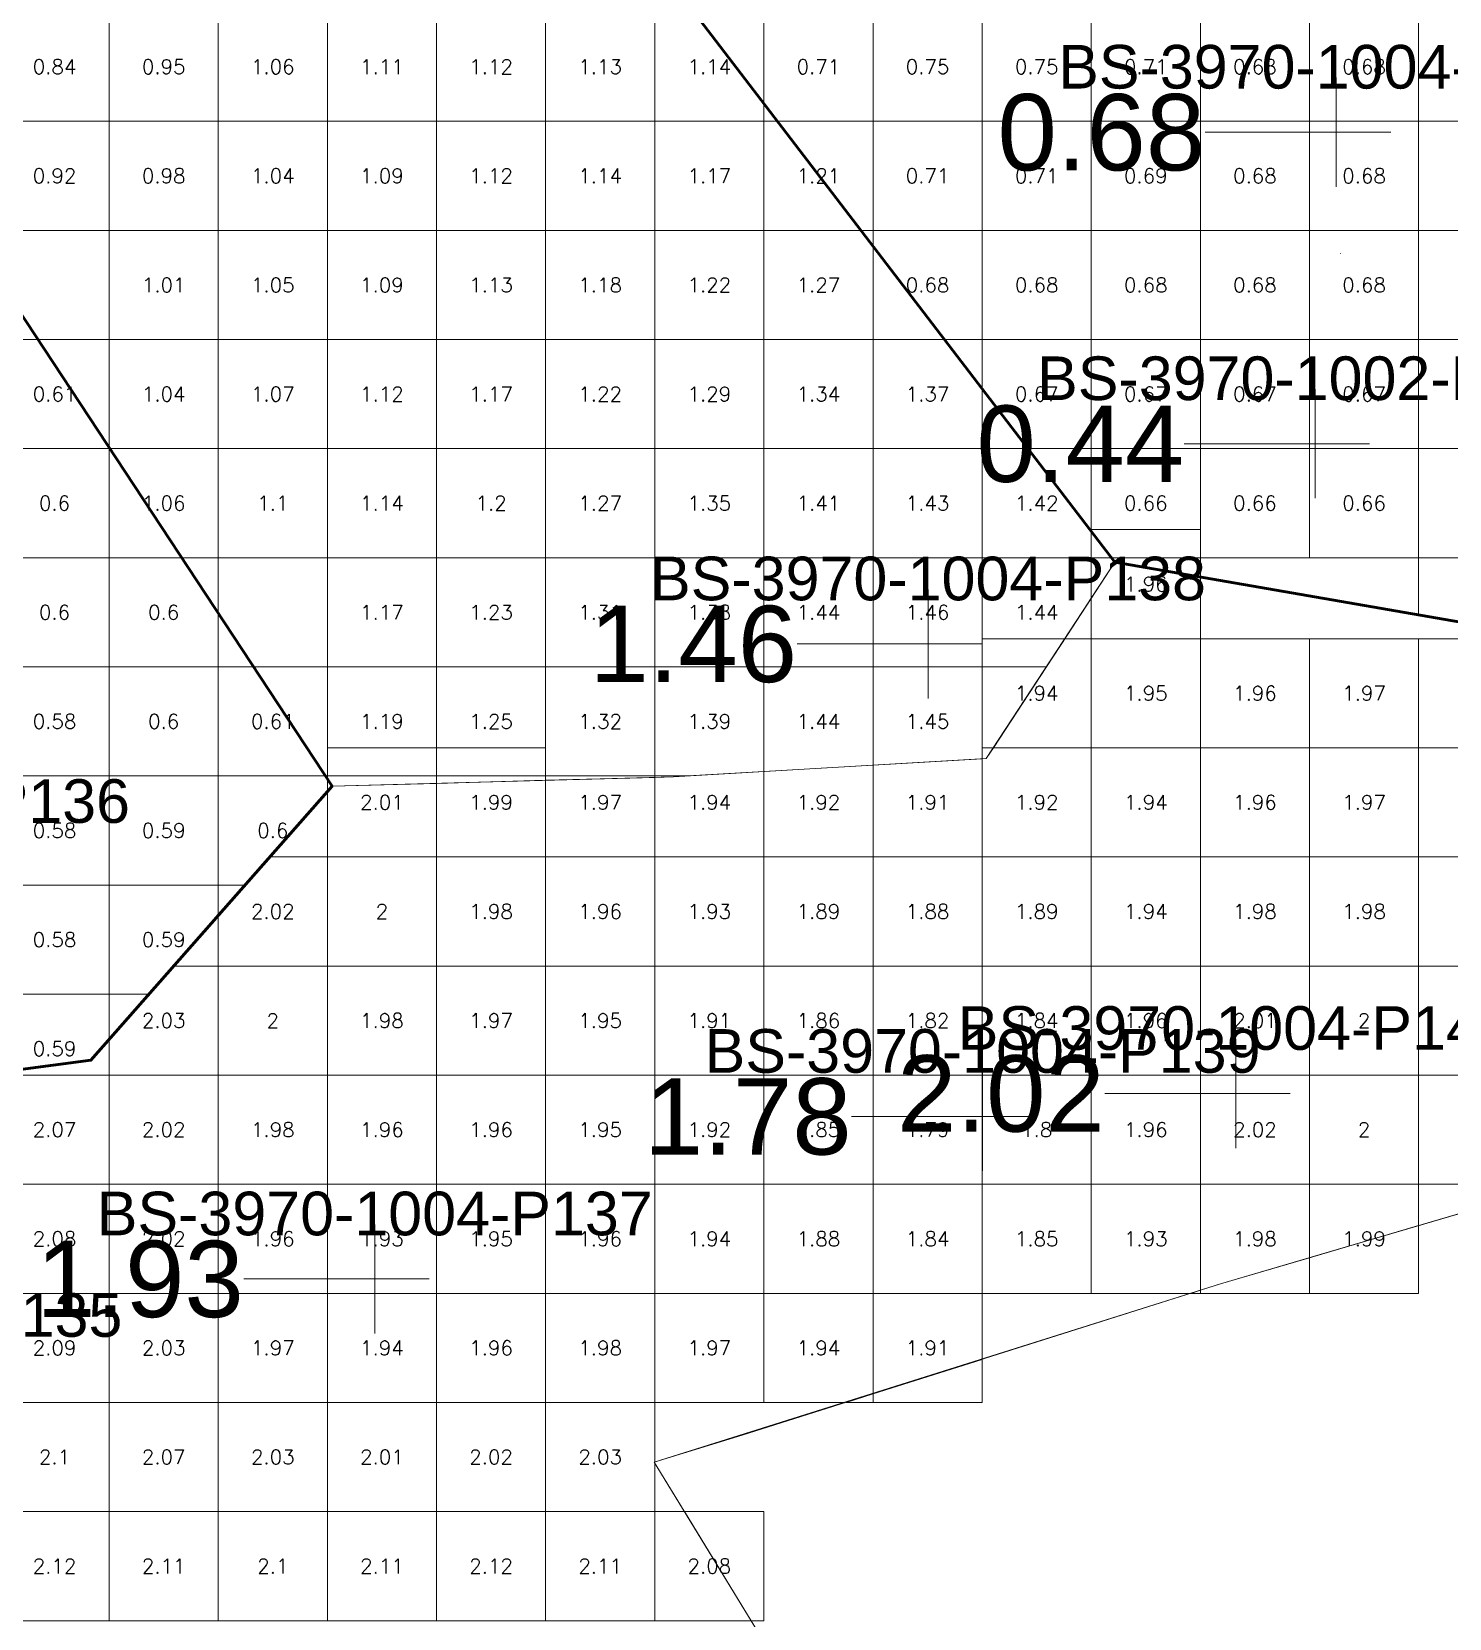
# Model space of a CAD drawing. Header units: inches. Extents: x 469759 to 470079, y 4349683 to 4349873.
# Drawn here: x 469827.66 to 469840.65, y 4349735.42 to 4349749.96 of the extents above; entities that cross this region are included whole.
import ezdxf
from ezdxf.enums import TextEntityAlignment as Align

# ---------------------------------------------------------------- set-up
doc = ezdxf.new("R2010")
doc.units = ezdxf.units.IN
doc.header["$MEASUREMENT"] = 0
for name, color, linetype, lineweight in [('1.500-3.000', 7, 'Continuous', 0), ('点', 7, 'Continuous', 0), ('爆区方格网', 7, 'Continuous', 0), ('线条', 7, 'Continuous', 0), ('钻孔', 7, 'Continuous', 0)]:
    doc.layers.add(name, color=color, linetype=linetype, lineweight=lineweight)
doc.styles.add('3dmine_textStyle_1', font='txt.shx', dxfattribs={"height": 1, "bigfont": 'gbcbig.shx'})
doc.styles.add('3dmine_textStyle_2', font='arial.ttf', dxfattribs={"height": 1})

msp = doc.modelspace()

# ---------------------------------------------------------------- hatches: boundary and pattern name
at = {"layer": '钻孔', "linetype": 'Continuous', "lineweight": 0, "true_color": 0x00ffff, "extrusion": (0, 1, 0)}
msp.add_hatch(color=4, dxfattribs=at).paths.add_polyline_path([(-469840.61, 3960.49), (-469839.61, 3960.49), (-469839.61, 3972.49), (-469840.61, 3972.49)], flags=0)
at = {"layer": '钻孔', "linetype": 'Continuous', "lineweight": 0, "true_color": 0x808080, "extrusion": (0, 1, 0)}
msp.add_hatch(color=8, dxfattribs=at).paths.add_polyline_path([(-469840.417, 3960.388), (-469839.417, 3960.388), (-469839.417, 3972.388), (-469840.417, 3972.388)], flags=0)
at = {"layer": '钻孔', "linetype": 'Continuous', "lineweight": 0, "true_color": 0x0000ff, "extrusion": (0, 1, 0)}
msp.add_hatch(color=5, dxfattribs=at).paths.add_polyline_path([(-469836.87, 3959.96), (-469835.87, 3959.96), (-469835.87, 3969.96), (-469836.87, 3969.96)], flags=0)
at = {"layer": '钻孔', "linetype": 'Continuous', "lineweight": 0, "true_color": 0xff0000, "extrusion": (0, 1, 0)}
for points in [[(-469839.69, 3959.73), (-469838.69, 3959.73), (-469838.69, 3970.73), (-469839.69, 3970.73)], [(-469837.37, 3959.97), (-469836.37, 3959.97), (-469836.37, 3970.97), (-469837.37, 3970.97)], [(-469831.8, 3959.67), (-469830.8, 3959.67), (-469830.8, 3970.67), (-469831.8, 3970.67)]]:
    msp.add_hatch(color=1, dxfattribs=at).paths.add_polyline_path(points, flags=0)

# ---------------------------------------------------------------- linework, layer by layer
at = {"color": 5, "linetype": 'Continuous', "lineweight": 50, "elevation": 1987.297}
for points in [[(469824.272, 4349756.124), (469828.701, 4349753.527), (469831.831, 4349753.068), (469833.358, 4349750.622), (469837.582, 4349745.099), (469842.228, 4349744.294), (469848.28, 4349752.862), (469855.658, 4349756.452), (469851.682, 4349759.72), (469853.994, 4349765.649), (469852.242, 4349767.401), (469842.005, 4349764.839), (469836.359, 4349766.411), (469832.229, 4349766.357), (469826.099, 4349763.33)], [(469826.216, 4349740.273), (469828.199, 4349740.534), (469830.409, 4349743.046), (469826.447, 4349749.059)]]:
    msp.add_lwpolyline(points, dxfattribs=at)
at = {"color": 5, "linetype": 'Continuous', "lineweight": 0, "elevation": 1987.297}
msp.add_lwpolyline([(469808.467, 4349758.645), (469806.711, 4349755.398), (469810.454, 4349754.359), (469815.661, 4349753.368), (469816.901, 4349750.392), (469820.435, 4349748.718), (469826.447, 4349749.059), (469830.409, 4349743.046), (469833.538, 4349743.132), (469836.404, 4349743.299), (469837.582, 4349745.099), (469833.358, 4349750.622), (469831.831, 4349753.068), (469828.701, 4349753.527), (469824.551, 4349755.961), (469819.322, 4349757.977), (469817.134, 4349758.797), (469808.467, 4349758.645), (469808.467, 4349758.645)], dxfattribs=at)
at = {"color": 7, "linetype": 'Continuous', "lineweight": 0}
for points, elevation in [([(469839.653, 4349747.928), (469839.649, 4349747.929)], 1992.432), ([(469841.494, 4349739.351), (469838.549, 4349738.484), (469833.362, 4349736.85), (469835.282, 4349733.706), (469836.652, 4349732.389), (469842.869, 4349728.186), (469845.478, 4349726.059), (469847.774, 4349728.804), (469844.034, 4349731.795), (469843.7, 4349734.237), (469845.427, 4349736.191), (469845.427, 4349736.191), (469841.884, 4349739.466), (469841.494, 4349739.351)], 3709.861)]:
    msp.add_lwpolyline(points, dxfattribs=dict(at, elevation=elevation))
at = {"layer": '1.500-3.000', "color": 1, "linetype": 'Continuous', "lineweight": 0, "true_color": 0xff0000}
for points in [[(469826.216, 4349740.273), (469827.905, 4349740.495), (469828.199, 4349740.534), (469830.409, 4349743.046), (469832.56, 4349743.105), (469833.538, 4349743.132), (469836.404, 4349743.299), (469837.141, 4349744.424), (469837.582, 4349745.099), (469842.228, 4349744.294)], [(469842.228, 4349744.294), (469841.884, 4349739.466), (469838.549, 4349738.484), (469834.168, 4349737.097), (469833.362, 4349736.85), (469833.602, 4349736.457), (469835.282, 4349733.706)]]:
    msp.add_lwpolyline(points, dxfattribs=at)
at = {"layer": '点', "color": 138, "linetype": 'Continuous', "lineweight": 0, "true_color": 0x004c4c}
for points, elevation in [([(469839.61, 4349748.54), (469839.61, 4349749.54)], 3972.49), ([(469840.11, 4349749.04), (469839.11, 4349749.04)], 3972.49), ([(469839.417, 4349745.685), (469839.417, 4349746.685)], 3972.388), ([(469839.917, 4349746.185), (469838.917, 4349746.185)], 3972.388), ([(469835.87, 4349743.85), (469835.87, 4349744.85)], 3969.96), ([(469836.37, 4349744.35), (469835.37, 4349744.35)], 3969.96), ([(469838.69, 4349739.73), (469838.69, 4349740.73)], 3970.73), ([(469836.37, 4349739.52), (469836.37, 4349740.52)], 3970.97), ([(469839.19, 4349740.23), (469838.19, 4349740.23)], 3970.73), ([(469836.87, 4349740.02), (469835.87, 4349740.02)], 3970.97), ([(469830.8, 4349738.03), (469830.8, 4349739.03)], 3970.67), ([(469831.3, 4349738.53), (469830.3, 4349738.53)], 3970.67)]:
    msp.add_lwpolyline(points, dxfattribs=dict(at, elevation=elevation))
at = {"layer": '爆区方格网', "color": 5, "linetype": 'Continuous', "lineweight": 0, "elevation": 3969.96}
for points in [[(469828.366, 4349749.14), (469827.366, 4349749.14), (469827.366, 4349750.14), (469828.366, 4349750.14), (469828.366, 4349749.14)], [(469829.366, 4349749.14), (469828.366, 4349749.14), (469828.366, 4349750.14), (469829.366, 4349750.14), (469829.366, 4349749.14)], [(469830.366, 4349749.14), (469829.366, 4349749.14), (469829.366, 4349750.14), (469830.366, 4349750.14), (469830.366, 4349749.14)], [(469831.366, 4349749.14), (469830.366, 4349749.14), (469830.366, 4349750.14), (469831.366, 4349750.14), (469831.366, 4349749.14)], [(469828.366, 4349748.14), (469827.366, 4349748.14), (469827.366, 4349749.14), (469828.366, 4349749.14), (469828.366, 4349748.14)], [(469829.366, 4349748.14), (469828.366, 4349748.14), (469828.366, 4349749.14), (469829.366, 4349749.14), (469829.366, 4349748.14)], [(469830.366, 4349748.14), (469829.366, 4349748.14), (469829.366, 4349749.14), (469830.366, 4349749.14), (469830.366, 4349748.14)], [(469831.366, 4349748.14), (469830.366, 4349748.14), (469830.366, 4349749.14), (469831.366, 4349749.14), (469831.366, 4349748.14)], [(469829.366, 4349747.14), (469828.366, 4349747.14), (469828.366, 4349748.14), (469829.366, 4349748.14), (469829.366, 4349747.14)], [(469830.366, 4349747.14), (469829.366, 4349747.14), (469829.366, 4349748.14), (469830.366, 4349748.14), (469830.366, 4349747.14)], [(469831.366, 4349747.14), (469830.366, 4349747.14), (469830.366, 4349748.14), (469831.366, 4349748.14), (469831.366, 4349747.14)], [(469829.366, 4349746.14), (469828.366, 4349746.14), (469828.366, 4349747.14), (469829.366, 4349747.14), (469829.366, 4349746.14)], [(469830.366, 4349746.14), (469829.366, 4349746.14), (469829.366, 4349747.14), (469830.366, 4349747.14), (469830.366, 4349746.14)]]:
    msp.add_lwpolyline(points, dxfattribs=at)
at = {"layer": '爆区方格网', "color": 5, "linetype": 'Continuous', "lineweight": 0, "true_color": 0x0000ff, "elevation": 3969.96}
for points in [[(469832.366, 4349749.14), (469831.366, 4349749.14), (469831.366, 4349750.14), (469832.366, 4349750.14), (469832.366, 4349749.14)], [(469833.366, 4349749.14), (469832.366, 4349749.14), (469832.366, 4349750.14), (469833.366, 4349750.14), (469833.366, 4349749.14)], [(469834.366, 4349749.14), (469833.366, 4349749.14), (469833.366, 4349750.14), (469834.366, 4349750.14), (469834.366, 4349749.14)], [(469832.366, 4349748.14), (469831.366, 4349748.14), (469831.366, 4349749.14), (469832.366, 4349749.14), (469832.366, 4349748.14)], [(469833.366, 4349748.14), (469832.366, 4349748.14), (469832.366, 4349749.14), (469833.366, 4349749.14), (469833.366, 4349748.14)], [(469834.366, 4349748.14), (469833.366, 4349748.14), (469833.366, 4349749.14), (469834.366, 4349749.14), (469834.366, 4349748.14)], [(469835.366, 4349748.14), (469834.366, 4349748.14), (469834.366, 4349749.14), (469835.366, 4349749.14), (469835.366, 4349748.14)], [(469832.366, 4349747.14), (469831.366, 4349747.14), (469831.366, 4349748.14), (469832.366, 4349748.14), (469832.366, 4349747.14)], [(469833.366, 4349747.14), (469832.366, 4349747.14), (469832.366, 4349748.14), (469833.366, 4349748.14), (469833.366, 4349747.14)], [(469834.366, 4349747.14), (469833.366, 4349747.14), (469833.366, 4349748.14), (469834.366, 4349748.14), (469834.366, 4349747.14)], [(469835.366, 4349747.14), (469834.366, 4349747.14), (469834.366, 4349748.14), (469835.366, 4349748.14), (469835.366, 4349747.14)], [(469831.366, 4349746.14), (469830.366, 4349746.14), (469830.366, 4349747.14), (469831.366, 4349747.14), (469831.366, 4349746.14)], [(469832.366, 4349746.14), (469831.366, 4349746.14), (469831.366, 4349747.14), (469832.366, 4349747.14), (469832.366, 4349746.14)], [(469833.366, 4349746.14), (469832.366, 4349746.14), (469832.366, 4349747.14), (469833.366, 4349747.14), (469833.366, 4349746.14)], [(469834.366, 4349746.14), (469833.366, 4349746.14), (469833.366, 4349747.14), (469834.366, 4349747.14), (469834.366, 4349746.14)], [(469835.366, 4349746.14), (469834.366, 4349746.14), (469834.366, 4349747.14), (469835.366, 4349747.14), (469835.366, 4349746.14)], [(469836.366, 4349746.14), (469835.366, 4349746.14), (469835.366, 4349747.14), (469836.366, 4349747.14), (469836.366, 4349746.14)], [(469829.366, 4349745.14), (469828.366, 4349745.14), (469828.366, 4349746.14), (469829.366, 4349746.14), (469829.366, 4349745.14)], [(469830.366, 4349745.14), (469829.366, 4349745.14), (469829.366, 4349746.14), (469830.366, 4349746.14), (469830.366, 4349745.14)], [(469831.366, 4349745.14), (469830.366, 4349745.14), (469830.366, 4349746.14), (469831.366, 4349746.14), (469831.366, 4349745.14)], [(469832.366, 4349745.14), (469831.366, 4349745.14), (469831.366, 4349746.14), (469832.366, 4349746.14), (469832.366, 4349745.14)], [(469833.366, 4349745.14), (469832.366, 4349745.14), (469832.366, 4349746.14), (469833.366, 4349746.14), (469833.366, 4349745.14)], [(469834.366, 4349745.14), (469833.366, 4349745.14), (469833.366, 4349746.14), (469834.366, 4349746.14), (469834.366, 4349745.14)], [(469835.366, 4349745.14), (469834.366, 4349745.14), (469834.366, 4349746.14), (469835.366, 4349746.14), (469835.366, 4349745.14)], [(469836.366, 4349745.14), (469835.366, 4349745.14), (469835.366, 4349746.14), (469836.366, 4349746.14), (469836.366, 4349745.14)], [(469837.366, 4349745.14), (469836.366, 4349745.14), (469836.366, 4349746.14), (469837.366, 4349746.14), (469837.366, 4349745.14)], [(469831.366, 4349744.14), (469830.366, 4349744.14), (469830.366, 4349745.14), (469831.366, 4349745.14), (469831.366, 4349744.14)], [(469832.366, 4349744.14), (469831.366, 4349744.14), (469831.366, 4349745.14), (469832.366, 4349745.14), (469832.366, 4349744.14)], [(469833.366, 4349744.14), (469832.366, 4349744.14), (469832.366, 4349745.14), (469833.366, 4349745.14), (469833.366, 4349744.14)], [(469834.366, 4349744.14), (469833.366, 4349744.14), (469833.366, 4349745.14), (469834.366, 4349745.14), (469834.366, 4349744.14)], [(469835.366, 4349744.14), (469834.366, 4349744.14), (469834.366, 4349745.14), (469835.366, 4349745.14), (469835.366, 4349744.14)], [(469836.366, 4349744.14), (469835.366, 4349744.14), (469835.366, 4349745.14), (469836.366, 4349745.14), (469836.366, 4349744.14)], [(469837.366, 4349744.769), (469837.141, 4349744.424), (469836.955, 4349744.14), (469836.366, 4349744.14), (469836.366, 4349745.14), (469837.366, 4349745.14), (469837.366, 4349744.769)], [(469831.366, 4349743.14), (469830.366, 4349743.14), (469830.366, 4349744.14), (469831.366, 4349744.14), (469831.366, 4349743.14)], [(469832.366, 4349743.14), (469831.366, 4349743.14), (469831.366, 4349744.14), (469832.366, 4349744.14), (469832.366, 4349743.14)], [(469833.366, 4349743.14), (469832.366, 4349743.14), (469832.366, 4349744.14), (469833.366, 4349744.14), (469833.366, 4349743.14)], [(469834.366, 4349743.18), (469833.673, 4349743.14), (469833.366, 4349743.14), (469833.366, 4349744.14), (469834.366, 4349744.14), (469834.366, 4349743.18)], [(469835.366, 4349743.238), (469834.366, 4349743.18), (469834.366, 4349744.14), (469835.366, 4349744.14), (469835.366, 4349743.238)], [(469836.366, 4349743.297), (469835.366, 4349743.238), (469835.366, 4349744.14), (469836.366, 4349744.14), (469836.366, 4349743.297)]]:
    msp.add_lwpolyline(points, dxfattribs=at)
at = {"layer": '爆区方格网', "color": 4, "linetype": 'Continuous', "lineweight": 0, "true_color": 0x00ffff, "elevation": 3972.76}
for points in [[(469835.366, 4349749.14), (469834.366, 4349749.14), (469834.366, 4349750.14), (469835.366, 4349750.14), (469835.366, 4349749.14)], [(469836.366, 4349749.14), (469835.366, 4349749.14), (469835.366, 4349750.14), (469836.366, 4349750.14), (469836.366, 4349749.14)], [(469837.366, 4349749.14), (469836.366, 4349749.14), (469836.366, 4349750.14), (469837.366, 4349750.14), (469837.366, 4349749.14)], [(469838.366, 4349749.14), (469837.366, 4349749.14), (469837.366, 4349750.14), (469838.366, 4349750.14), (469838.366, 4349749.14)], [(469839.366, 4349749.14), (469838.366, 4349749.14), (469838.366, 4349750.14), (469839.366, 4349750.14), (469839.366, 4349749.14)], [(469840.366, 4349749.14), (469839.366, 4349749.14), (469839.366, 4349750.14), (469840.366, 4349750.14), (469840.366, 4349749.14)], [(469841.366, 4349749.14), (469840.366, 4349749.14), (469840.366, 4349750.14), (469841.366, 4349750.14), (469841.366, 4349749.14)], [(469836.366, 4349748.14), (469835.366, 4349748.14), (469835.366, 4349749.14), (469836.366, 4349749.14), (469836.366, 4349748.14)], [(469837.366, 4349748.14), (469836.366, 4349748.14), (469836.366, 4349749.14), (469837.366, 4349749.14), (469837.366, 4349748.14)], [(469838.366, 4349748.14), (469837.366, 4349748.14), (469837.366, 4349749.14), (469838.366, 4349749.14), (469838.366, 4349748.14)], [(469839.366, 4349748.14), (469838.366, 4349748.14), (469838.366, 4349749.14), (469839.366, 4349749.14), (469839.366, 4349748.14)], [(469840.366, 4349748.14), (469839.366, 4349748.14), (469839.366, 4349749.14), (469840.366, 4349749.14), (469840.366, 4349748.14)], [(469841.366, 4349748.14), (469840.366, 4349748.14), (469840.366, 4349749.14), (469841.366, 4349749.14), (469841.366, 4349748.14)], [(469836.366, 4349747.14), (469835.366, 4349747.14), (469835.366, 4349748.14), (469836.366, 4349748.14), (469836.366, 4349747.14)], [(469837.366, 4349747.14), (469836.366, 4349747.14), (469836.366, 4349748.14), (469837.366, 4349748.14), (469837.366, 4349747.14)], [(469838.366, 4349747.14), (469837.366, 4349747.14), (469837.366, 4349748.14), (469838.366, 4349748.14), (469838.366, 4349747.14)], [(469839.366, 4349747.14), (469838.366, 4349747.14), (469838.366, 4349748.14), (469839.366, 4349748.14), (469839.366, 4349747.14)], [(469840.366, 4349747.14), (469839.366, 4349747.14), (469839.366, 4349748.14), (469840.366, 4349748.14), (469840.366, 4349747.14)], [(469841.366, 4349747.14), (469840.366, 4349747.14), (469840.366, 4349748.14), (469841.366, 4349748.14), (469841.366, 4349747.14)], [(469837.366, 4349746.14), (469836.366, 4349746.14), (469836.366, 4349747.14), (469837.366, 4349747.14), (469837.366, 4349746.14)], [(469838.366, 4349746.14), (469837.366, 4349746.14), (469837.366, 4349747.14), (469838.366, 4349747.14), (469838.366, 4349746.14)], [(469839.366, 4349746.14), (469838.366, 4349746.14), (469838.366, 4349747.14), (469839.366, 4349747.14), (469839.366, 4349746.14)], [(469840.366, 4349746.14), (469839.366, 4349746.14), (469839.366, 4349747.14), (469840.366, 4349747.14), (469840.366, 4349746.14)], [(469841.366, 4349746.14), (469840.366, 4349746.14), (469840.366, 4349747.14), (469841.366, 4349747.14), (469841.366, 4349746.14)], [(469828.366, 4349745.14), (469827.366, 4349745.14), (469827.366, 4349746.14), (469828.366, 4349746.14), (469828.366, 4349745.14)], [(469838.366, 4349745.14), (469837.366, 4349745.14), (469837.366, 4349746.14), (469838.366, 4349746.14), (469838.366, 4349745.14)], [(469839.366, 4349745.14), (469838.366, 4349745.14), (469838.366, 4349746.14), (469839.366, 4349746.14), (469839.366, 4349745.14)], [(469840.366, 4349745.14), (469839.366, 4349745.14), (469839.366, 4349746.14), (469840.366, 4349746.14), (469840.366, 4349745.14)], [(469841.366, 4349745.14), (469840.366, 4349745.14), (469840.366, 4349746.14), (469841.366, 4349746.14), (469841.366, 4349745.14)], [(469828.366, 4349744.14), (469827.366, 4349744.14), (469827.366, 4349745.14), (469828.366, 4349745.14), (469828.366, 4349744.14)], [(469829.366, 4349744.14), (469828.366, 4349744.14), (469828.366, 4349745.14), (469829.366, 4349745.14), (469829.366, 4349744.14)], [(469841.366, 4349744.443), (469840.366, 4349744.616), (469840.366, 4349745.14), (469841.366, 4349745.14), (469841.366, 4349744.443)], [(469828.366, 4349743.14), (469827.366, 4349743.14), (469827.366, 4349744.14), (469828.366, 4349744.14), (469828.366, 4349743.14)], [(469829.366, 4349743.14), (469828.366, 4349743.14), (469828.366, 4349744.14), (469829.366, 4349744.14), (469829.366, 4349743.14)], [(469830.366, 4349743.14), (469829.366, 4349743.14), (469829.366, 4349744.14), (469830.366, 4349744.14), (469830.366, 4349743.14)], [(469828.366, 4349742.14), (469827.366, 4349742.14), (469827.366, 4349743.14), (469828.366, 4349743.14), (469828.366, 4349742.14)], [(469829.366, 4349742.14), (469828.366, 4349742.14), (469828.366, 4349743.14), (469829.366, 4349743.14), (469829.366, 4349742.14)], [(469830.366, 4349742.997), (469829.612, 4349742.14), (469829.366, 4349742.14), (469829.366, 4349743.14), (469830.366, 4349743.14), (469830.366, 4349742.997)], [(469828.366, 4349741.14), (469827.366, 4349741.14), (469827.366, 4349742.14), (469828.366, 4349742.14), (469828.366, 4349741.14)], [(469829.366, 4349741.861), (469828.732, 4349741.14), (469828.366, 4349741.14), (469828.366, 4349742.14), (469829.366, 4349742.14), (469829.366, 4349741.861)], [(469828.366, 4349740.724), (469828.199, 4349740.534), (469827.905, 4349740.495), (469827.366, 4349740.425), (469827.366, 4349741.14), (469828.366, 4349741.14), (469828.366, 4349740.724)]]:
    msp.add_lwpolyline(points, dxfattribs=at)
at = {"layer": '爆区方格网', "color": 4, "linetype": 'Continuous', "lineweight": 0, "elevation": 3972.76}
msp.add_lwpolyline([(469828.366, 4349746.14), (469827.366, 4349746.14), (469827.366, 4349747.14), (469828.366, 4349747.14), (469828.366, 4349746.14)], dxfattribs=at)
at = {"layer": '爆区方格网', "color": 1, "linetype": 'Continuous', "lineweight": 0, "true_color": 0xff0000, "elevation": 3970.45}
for points in [[(469838.366, 4349744.398), (469837.366, 4349744.398), (469837.366, 4349744.769), (469837.582, 4349745.099), (469837.366, 4349744.769), (469837.366, 4349745.398), (469838.366, 4349745.398), (469838.366, 4349744.398)], [(469837.366, 4349743.398), (469836.469, 4349743.398), (469836.955, 4349744.14), (469836.469, 4349743.398), (469836.366, 4349743.398), (469836.366, 4349744.398), (469837.124, 4349744.398), (469836.955, 4349744.14), (469837.124, 4349744.398), (469837.366, 4349744.398), (469837.366, 4349743.398)], [(469838.366, 4349743.398), (469837.366, 4349743.398), (469837.366, 4349744.398), (469838.366, 4349744.398), (469838.366, 4349743.398)], [(469839.366, 4349743.398), (469838.366, 4349743.398), (469838.366, 4349744.398), (469839.366, 4349744.398), (469839.366, 4349743.398)], [(469840.366, 4349743.398), (469839.366, 4349743.398), (469839.366, 4349744.398), (469840.366, 4349744.398), (469840.366, 4349743.398)], [(469841.366, 4349743.398), (469840.366, 4349743.398), (469840.366, 4349744.398), (469841.366, 4349744.398), (469841.366, 4349743.398)], [(469831.366, 4349743.072), (469830.409, 4349743.046), (469831.366, 4349743.072), (469831.366, 4349742.398), (469830.366, 4349742.398), (469830.366, 4349743.398), (469831.366, 4349743.398), (469831.366, 4349743.072)], [(469832.366, 4349743.14), (469832.366, 4349743.1), (469831.366, 4349743.072), (469831.366, 4349743.398), (469832.366, 4349743.398), (469832.366, 4349743.14)], [(469837.366, 4349742.398), (469836.366, 4349742.398), (469836.366, 4349743.398), (469836.469, 4349743.398), (469836.404, 4349743.299), (469836.469, 4349743.398), (469837.366, 4349743.398), (469837.366, 4349742.398)], [(469838.366, 4349742.398), (469837.366, 4349742.398), (469837.366, 4349743.398), (469838.366, 4349743.398), (469838.366, 4349742.398)], [(469839.366, 4349742.398), (469838.366, 4349742.398), (469838.366, 4349743.398), (469839.366, 4349743.398), (469839.366, 4349742.398)], [(469840.366, 4349742.398), (469839.366, 4349742.398), (469839.366, 4349743.398), (469840.366, 4349743.398), (469840.366, 4349742.398)], [(469841.366, 4349742.398), (469840.366, 4349742.398), (469840.366, 4349743.398), (469841.366, 4349743.398), (469841.366, 4349742.398)], [(469835.366, 4349742.398), (469834.366, 4349742.398), (469834.366, 4349743.18), (469835.366, 4349743.238), (469835.366, 4349742.398)], [(469836.366, 4349742.398), (469835.366, 4349742.398), (469835.366, 4349743.238), (469836.366, 4349743.297), (469836.366, 4349742.398)], [(469832.366, 4349742.398), (469831.366, 4349742.398), (469831.366, 4349743.072), (469832.366, 4349743.1), (469832.366, 4349742.398)], [(469833.366, 4349743.127), (469832.56, 4349743.105), (469832.366, 4349743.1), (469832.366, 4349743.14), (469833.366, 4349743.14), (469833.366, 4349743.127)], [(469833.366, 4349742.398), (469832.366, 4349742.398), (469832.366, 4349743.1), (469833.366, 4349743.127), (469833.366, 4349742.398)], [(469834.366, 4349742.398), (469833.366, 4349742.398), (469833.366, 4349743.127), (469833.538, 4349743.132), (469833.366, 4349743.127), (469833.366, 4349743.14), (469833.673, 4349743.14), (469834.366, 4349743.18), (469834.366, 4349743.18), (469834.366, 4349742.398)], [(469830.366, 4349741.398), (469829.366, 4349741.398), (469829.366, 4349742.14), (469829.612, 4349742.14), (469829.84, 4349742.398), (469830.366, 4349742.398), (469830.366, 4349741.398)], [(469831.366, 4349741.398), (469830.366, 4349741.398), (469830.366, 4349742.398), (469831.366, 4349742.398), (469831.366, 4349741.398)], [(469832.366, 4349741.398), (469831.366, 4349741.398), (469831.366, 4349742.398), (469832.366, 4349742.398), (469832.366, 4349741.398)], [(469833.366, 4349741.398), (469832.366, 4349741.398), (469832.366, 4349742.398), (469833.366, 4349742.398), (469833.366, 4349741.398)], [(469834.366, 4349741.398), (469833.366, 4349741.398), (469833.366, 4349742.398), (469834.366, 4349742.398), (469834.366, 4349741.398)], [(469835.366, 4349741.398), (469834.366, 4349741.398), (469834.366, 4349742.398), (469835.366, 4349742.398), (469835.366, 4349741.398)], [(469836.366, 4349741.398), (469835.366, 4349741.398), (469835.366, 4349742.398), (469836.366, 4349742.398), (469836.366, 4349741.398)], [(469837.366, 4349741.398), (469836.366, 4349741.398), (469836.366, 4349742.398), (469837.366, 4349742.398), (469837.366, 4349741.398)], [(469838.366, 4349741.398), (469837.366, 4349741.398), (469837.366, 4349742.398), (469838.366, 4349742.398), (469838.366, 4349741.398)], [(469839.366, 4349741.398), (469838.366, 4349741.398), (469838.366, 4349742.398), (469839.366, 4349742.398), (469839.366, 4349741.398)], [(469840.366, 4349741.398), (469839.366, 4349741.398), (469839.366, 4349742.398), (469840.366, 4349742.398), (469840.366, 4349741.398)], [(469841.366, 4349741.398), (469840.366, 4349741.398), (469840.366, 4349742.398), (469841.366, 4349742.398), (469841.366, 4349741.398)], [(469829.366, 4349740.398), (469828.366, 4349740.398), (469828.366, 4349741.14), (469828.732, 4349741.14), (469828.96, 4349741.398), (469829.366, 4349741.398), (469829.366, 4349740.398)], [(469830.366, 4349740.398), (469829.366, 4349740.398), (469829.366, 4349741.398), (469830.366, 4349741.398), (469830.366, 4349740.398)], [(469831.366, 4349740.398), (469830.366, 4349740.398), (469830.366, 4349741.398), (469831.366, 4349741.398), (469831.366, 4349740.398)], [(469832.366, 4349740.398), (469831.366, 4349740.398), (469831.366, 4349741.398), (469832.366, 4349741.398), (469832.366, 4349740.398)], [(469833.366, 4349740.398), (469832.366, 4349740.398), (469832.366, 4349741.398), (469833.366, 4349741.398), (469833.366, 4349740.398)], [(469834.366, 4349740.398), (469833.366, 4349740.398), (469833.366, 4349741.398), (469834.366, 4349741.398), (469834.366, 4349740.398)], [(469835.366, 4349740.398), (469834.366, 4349740.398), (469834.366, 4349741.398), (469835.366, 4349741.398), (469835.366, 4349740.398)], [(469836.366, 4349740.398), (469835.366, 4349740.398), (469835.366, 4349741.398), (469836.366, 4349741.398), (469836.366, 4349740.398)], [(469837.366, 4349740.398), (469836.366, 4349740.398), (469836.366, 4349741.398), (469837.366, 4349741.398), (469837.366, 4349740.398)], [(469838.366, 4349740.398), (469837.366, 4349740.398), (469837.366, 4349741.398), (469838.366, 4349741.398), (469838.366, 4349740.398)], [(469839.366, 4349740.398), (469838.366, 4349740.398), (469838.366, 4349741.398), (469839.366, 4349741.398), (469839.366, 4349740.398)], [(469840.366, 4349740.398), (469839.366, 4349740.398), (469839.366, 4349741.398), (469840.366, 4349741.398), (469840.366, 4349740.398)], [(469841.366, 4349740.398), (469840.366, 4349740.398), (469840.366, 4349741.398), (469841.366, 4349741.398), (469841.366, 4349740.398)], [(469828.366, 4349739.398), (469827.366, 4349739.398), (469827.366, 4349740.398), (469828.366, 4349740.398), (469828.366, 4349739.398)], [(469829.366, 4349739.398), (469828.366, 4349739.398), (469828.366, 4349740.398), (469829.366, 4349740.398), (469829.366, 4349739.398)], [(469830.366, 4349739.398), (469829.366, 4349739.398), (469829.366, 4349740.398), (469830.366, 4349740.398), (469830.366, 4349739.398)], [(469831.366, 4349739.398), (469830.366, 4349739.398), (469830.366, 4349740.398), (469831.366, 4349740.398), (469831.366, 4349739.398)], [(469832.366, 4349739.398), (469831.366, 4349739.398), (469831.366, 4349740.398), (469832.366, 4349740.398), (469832.366, 4349739.398)], [(469833.366, 4349739.398), (469832.366, 4349739.398), (469832.366, 4349740.398), (469833.366, 4349740.398), (469833.366, 4349739.398)], [(469834.366, 4349739.398), (469833.366, 4349739.398), (469833.366, 4349740.398), (469834.366, 4349740.398), (469834.366, 4349739.398)], [(469835.366, 4349739.398), (469834.366, 4349739.398), (469834.366, 4349740.398), (469835.366, 4349740.398), (469835.366, 4349739.398)], [(469836.366, 4349739.398), (469835.366, 4349739.398), (469835.366, 4349740.398), (469836.366, 4349740.398), (469836.366, 4349739.398)], [(469837.366, 4349739.398), (469836.366, 4349739.398), (469836.366, 4349740.398), (469837.366, 4349740.398), (469837.366, 4349739.398)], [(469838.366, 4349739.398), (469837.366, 4349739.398), (469837.366, 4349740.398), (469838.366, 4349740.398), (469838.366, 4349739.398)], [(469839.366, 4349739.398), (469838.366, 4349739.398), (469838.366, 4349740.398), (469839.366, 4349740.398), (469839.366, 4349739.398)], [(469840.366, 4349739.398), (469839.366, 4349739.398), (469839.366, 4349740.398), (469840.366, 4349740.398), (469840.366, 4349739.398)], [(469841.366, 4349739.398), (469840.366, 4349739.398), (469840.366, 4349740.398), (469841.366, 4349740.398), (469841.366, 4349739.398)], [(469828.366, 4349738.398), (469827.366, 4349738.398), (469827.366, 4349739.398), (469828.366, 4349739.398), (469828.366, 4349738.398)], [(469829.366, 4349738.398), (469828.366, 4349738.398), (469828.366, 4349739.398), (469829.366, 4349739.398), (469829.366, 4349738.398)], [(469830.366, 4349738.398), (469829.366, 4349738.398), (469829.366, 4349739.398), (469830.366, 4349739.398), (469830.366, 4349738.398)], [(469831.366, 4349738.398), (469830.366, 4349738.398), (469830.366, 4349739.398), (469831.366, 4349739.398), (469831.366, 4349738.398)], [(469832.366, 4349738.398), (469831.366, 4349738.398), (469831.366, 4349739.398), (469832.366, 4349739.398), (469832.366, 4349738.398)], [(469833.366, 4349738.398), (469832.366, 4349738.398), (469832.366, 4349739.398), (469833.366, 4349739.398), (469833.366, 4349738.398)], [(469834.366, 4349738.398), (469833.366, 4349738.398), (469833.366, 4349739.398), (469834.366, 4349739.398), (469834.366, 4349738.398)], [(469835.366, 4349738.398), (469834.366, 4349738.398), (469834.366, 4349739.398), (469835.366, 4349739.398), (469835.366, 4349738.398)], [(469836.366, 4349738.398), (469835.366, 4349738.398), (469835.366, 4349739.398), (469836.366, 4349739.398), (469836.366, 4349738.398)], [(469837.366, 4349738.398), (469836.366, 4349738.398), (469836.366, 4349739.398), (469837.366, 4349739.398), (469837.366, 4349738.398)], [(469838.366, 4349738.426), (469838.278, 4349738.398), (469837.366, 4349738.398), (469837.366, 4349739.398), (469838.366, 4349739.398), (469838.366, 4349738.426)], [(469839.366, 4349738.725), (469838.549, 4349738.484), (469839.366, 4349738.725), (469839.366, 4349738.398), (469838.366, 4349738.398), (469838.366, 4349738.426), (469838.549, 4349738.484), (469838.549, 4349738.484), (469838.549, 4349738.484), (469838.366, 4349738.426), (469838.366, 4349739.398), (469839.366, 4349739.398), (469839.366, 4349738.725)], [(469840.366, 4349739.019), (469839.366, 4349738.725), (469839.366, 4349739.398), (469840.366, 4349739.398), (469840.366, 4349739.019)], [(469840.366, 4349738.398), (469839.366, 4349738.398), (469839.366, 4349738.725), (469840.366, 4349739.019), (469840.366, 4349738.398)], [(469828.366, 4349737.398), (469827.366, 4349737.398), (469827.366, 4349738.398), (469828.366, 4349738.398), (469828.366, 4349737.398)], [(469829.366, 4349737.398), (469828.366, 4349737.398), (469828.366, 4349738.398), (469829.366, 4349738.398), (469829.366, 4349737.398)], [(469830.366, 4349737.398), (469829.366, 4349737.398), (469829.366, 4349738.398), (469830.366, 4349738.398), (469830.366, 4349737.398)], [(469831.366, 4349737.398), (469830.366, 4349737.398), (469830.366, 4349738.398), (469831.366, 4349738.398), (469831.366, 4349737.398)], [(469832.366, 4349737.398), (469831.366, 4349737.398), (469831.366, 4349738.398), (469832.366, 4349738.398), (469832.366, 4349737.398)], [(469833.366, 4349737.398), (469832.366, 4349737.398), (469832.366, 4349738.398), (469833.366, 4349738.398), (469833.366, 4349737.398)], [(469834.366, 4349737.398), (469833.366, 4349737.398), (469833.366, 4349738.398), (469834.366, 4349738.398), (469834.366, 4349737.398)], [(469835.366, 4349737.481), (469835.104, 4349737.398), (469834.366, 4349737.398), (469834.366, 4349738.398), (469835.366, 4349738.398), (469835.366, 4349737.481)], [(469836.366, 4349737.796), (469835.366, 4349737.481), (469835.366, 4349738.398), (469836.366, 4349738.398), (469836.366, 4349737.796)], [(469838.366, 4349738.398), (469838.279, 4349738.398), (469838.366, 4349738.426), (469838.366, 4349738.398)], [(469836.366, 4349737.398), (469835.366, 4349737.398), (469835.366, 4349737.476), (469836.366, 4349737.793), (469836.366, 4349737.398)], [(469828.366, 4349736.398), (469827.366, 4349736.398), (469827.366, 4349737.398), (469828.366, 4349737.398), (469828.366, 4349736.398)], [(469829.366, 4349736.398), (469828.366, 4349736.398), (469828.366, 4349737.398), (469829.366, 4349737.398), (469829.366, 4349736.398)], [(469830.366, 4349736.398), (469829.366, 4349736.398), (469829.366, 4349737.398), (469830.366, 4349737.398), (469830.366, 4349736.398)], [(469831.366, 4349736.398), (469830.366, 4349736.398), (469830.366, 4349737.398), (469831.366, 4349737.398), (469831.366, 4349736.398)], [(469832.366, 4349736.398), (469831.366, 4349736.398), (469831.366, 4349737.398), (469832.366, 4349737.398), (469832.366, 4349736.398)], [(469833.366, 4349736.851), (469833.362, 4349736.85), (469833.366, 4349736.851), (469833.366, 4349736.843), (469833.362, 4349736.85), (469833.362, 4349736.85), (469833.362, 4349736.85), (469833.366, 4349736.843), (469833.366, 4349736.398), (469832.366, 4349736.398), (469832.366, 4349737.398), (469833.366, 4349737.398), (469833.366, 4349736.851)], [(469835.366, 4349737.398), (469835.12, 4349737.398), (469835.366, 4349737.476), (469835.366, 4349737.398)], [(469828.366, 4349735.398), (469827.366, 4349735.398), (469827.366, 4349736.398), (469828.366, 4349736.398), (469828.366, 4349735.398)], [(469829.366, 4349735.398), (469828.366, 4349735.398), (469828.366, 4349736.398), (469829.366, 4349736.398), (469829.366, 4349735.398)], [(469830.366, 4349735.398), (469829.366, 4349735.398), (469829.366, 4349736.398), (469830.366, 4349736.398), (469830.366, 4349735.398)], [(469831.366, 4349735.398), (469830.366, 4349735.398), (469830.366, 4349736.398), (469831.366, 4349736.398), (469831.366, 4349735.398)], [(469832.366, 4349735.398), (469831.366, 4349735.398), (469831.366, 4349736.398), (469832.366, 4349736.398), (469832.366, 4349735.398)], [(469833.366, 4349735.398), (469832.366, 4349735.398), (469832.366, 4349736.398), (469833.366, 4349736.398), (469833.366, 4349735.398)], [(469834.249, 4349735.398), (469833.366, 4349735.398), (469833.366, 4349736.398), (469833.638, 4349736.398), (469834.249, 4349735.398)], [(469834.366, 4349735.398), (469834.249, 4349735.398), (469833.638, 4349736.398), (469834.366, 4349736.398), (469834.366, 4349735.398)]]:
    msp.add_lwpolyline(points, dxfattribs=at)
at = {"layer": '线条', "color": 138, "linetype": 'Continuous', "lineweight": 0, "true_color": 0x004c4c}
for points, elevation in [([(469839.61, 4349749.04), (469839.61, 4349749.04), (469839.61, 4349749.04)], 3972.49), ([(469839.417, 4349746.185), (469839.417, 4349746.185), (469839.417, 4349746.185)], 3972.388), ([(469835.87, 4349744.35), (469835.87, 4349744.35), (469835.87, 4349744.35)], 3969.96), ([(469838.69, 4349740.23), (469838.69, 4349740.23), (469838.69, 4349740.23)], 3970.73), ([(469836.37, 4349740.02), (469836.37, 4349740.02), (469836.37, 4349740.02)], 3970.97), ([(469830.8, 4349738.53), (469830.8, 4349738.53), (469830.8, 4349738.53)], 3970.67)]:
    msp.add_lwpolyline(points, dxfattribs=dict(at, elevation=elevation))
at = {"layer": '钻孔', "color": 4, "linetype": 'Continuous', "lineweight": 0, "true_color": 0x00ffff}
for elevation in [3972.49, 3960.49]:
    msp.add_lwpolyline([(469839.61, 4349749.04), (469838.41, 4349749.04)], dxfattribs=dict(at, elevation=elevation))
at = {"layer": '钻孔', "color": 8, "linetype": 'Continuous', "lineweight": 0, "true_color": 0x808080}
for elevation in [3972.388, 3960.388]:
    msp.add_lwpolyline([(469839.417, 4349746.185), (469838.217, 4349746.185)], dxfattribs=dict(at, elevation=elevation))
at = {"layer": '钻孔', "color": 5, "linetype": 'Continuous', "lineweight": 0, "true_color": 0x0000ff}
for elevation in [3969.96, 3959.96]:
    msp.add_lwpolyline([(469835.87, 4349744.35), (469834.67, 4349744.35)], dxfattribs=dict(at, elevation=elevation))
at = {"layer": '钻孔', "color": 1, "linetype": 'Continuous', "lineweight": 0, "true_color": 0xff0000}
for points, elevation in [([(469838.69, 4349740.23), (469837.49, 4349740.23)], 3970.73), ([(469838.69, 4349740.23), (469837.49, 4349740.23)], 3959.73), ([(469836.37, 4349740.02), (469835.17, 4349740.02)], 3970.97), ([(469836.37, 4349740.02), (469835.17, 4349740.02)], 3959.97), ([(469830.8, 4349738.53), (469829.6, 4349738.53)], 3970.67), ([(469830.8, 4349738.53), (469829.6, 4349738.53)], 3959.67)]:
    msp.add_lwpolyline(points, dxfattribs=dict(at, elevation=elevation))

# ---------------------------------------------------------------- texts
at = {"color": 5, "linetype": 'Continuous', "lineweight": 0, "style": '3dmine_textStyle_1'}
for s, p in [('0.84', (469827.866, 4349749.64, 3969.96)), ('0.95', (469828.866, 4349749.64, 3969.96)), ('1.06', (469829.866, 4349749.64, 3969.96)), ('0.92', (469827.866, 4349748.64, 3969.96)), ('0.98', (469828.866, 4349748.64, 3969.96)), ('1.04', (469829.866, 4349748.64, 3969.96)), ('1.01', (469828.866, 4349747.64, 3969.96)), ('1.05', (469829.866, 4349747.64, 3969.96))]:
    msp.add_text(s, height=0.1333, dxfattribs=at).set_placement(p, align=Align.MIDDLE_CENTER)
at = {"color": 5, "linetype": 'Continuous', "lineweight": 0, "true_color": 0x0000ff, "style": '3dmine_textStyle_1'}
for s, p in [('1.11', (469830.866, 4349749.64, 3969.96)), ('1.12', (469831.866, 4349749.64, 3969.96)), ('1.13', (469832.866, 4349749.64, 3969.96)), ('1.14', (469833.866, 4349749.64, 3969.96)), ('1.09', (469830.866, 4349748.64, 3969.96)), ('1.12', (469831.866, 4349748.64, 3969.96)), ('1.14', (469832.866, 4349748.64, 3969.96)), ('1.17', (469833.866, 4349748.64, 3969.96)), ('1.21', (469834.866, 4349748.64, 3969.96)), ('1.09', (469830.866, 4349747.64, 3969.96)), ('1.13', (469831.866, 4349747.64, 3969.96)), ('1.18', (469832.866, 4349747.64, 3969.96)), ('1.22', (469833.866, 4349747.64, 3969.96)), ('1.27', (469834.866, 4349747.64, 3969.96)), ('1.04', (469828.866, 4349746.64, 3969.96)), ('1.07', (469829.866, 4349746.64, 3969.96)), ('1.12', (469830.866, 4349746.64, 3969.96)), ('1.17', (469831.866, 4349746.64, 3969.96)), ('1.22', (469832.866, 4349746.64, 3969.96)), ('1.29', (469833.866, 4349746.64, 3969.96)), ('1.34', (469834.866, 4349746.64, 3969.96)), ('1.37', (469835.866, 4349746.64, 3969.96)), ('1.06', (469828.866, 4349745.64, 3969.96)), ('1.1', (469829.866, 4349745.64, 3969.96)), ('1.14', (469830.866, 4349745.64, 3969.96)), ('1.2', (469831.866, 4349745.64, 3969.96)), ('1.27', (469832.866, 4349745.64, 3969.96)), ('1.35', (469833.866, 4349745.64, 3969.96)), ('1.41', (469834.866, 4349745.64, 3969.96)), ('1.43', (469835.866, 4349745.64, 3969.96)), ('1.42', (469836.866, 4349745.64, 3969.96)), ('1.17', (469830.866, 4349744.64, 3969.96)), ('1.23', (469831.866, 4349744.64, 3969.96)), ('1.31', (469832.866, 4349744.64, 3969.96)), ('1.38', (469833.866, 4349744.64, 3969.96)), ('1.44', (469834.866, 4349744.64, 3969.96)), ('1.46', (469835.866, 4349744.64, 3969.96)), ('1.44', (469836.866, 4349744.64, 3969.96)), ('1.19', (469830.866, 4349743.64, 3969.96)), ('1.25', (469831.866, 4349743.64, 3969.96)), ('1.32', (469832.866, 4349743.64, 3969.96)), ('1.39', (469833.866, 4349743.64, 3969.96)), ('1.44', (469834.866, 4349743.64, 3969.96)), ('1.45', (469835.866, 4349743.64, 3969.96))]:
    msp.add_text(s, height=0.1333, dxfattribs=at).set_placement(p, align=Align.MIDDLE_CENTER)
at = {"color": 4, "linetype": 'Continuous', "lineweight": 0, "true_color": 0x00ffff, "style": '3dmine_textStyle_1'}
for s, p in [('0.71', (469834.866, 4349749.64, 3972.76)), ('0.75', (469835.866, 4349749.64, 3972.76)), ('0.75', (469836.866, 4349749.64, 3972.76)), ('0.71', (469837.866, 4349749.64, 3972.76)), ('0.68', (469838.866, 4349749.64, 3972.76)), ('0.68', (469839.866, 4349749.64, 3972.76)), ('0.71', (469835.866, 4349748.64, 3972.76)), ('0.71', (469836.866, 4349748.64, 3972.76)), ('0.69', (469837.866, 4349748.64, 3972.76)), ('0.68', (469838.866, 4349748.64, 3972.76)), ('0.68', (469839.866, 4349748.64, 3972.76)), ('0.68', (469835.866, 4349747.64, 3972.76)), ('0.68', (469836.866, 4349747.64, 3972.76)), ('0.68', (469837.866, 4349747.64, 3972.76)), ('0.68', (469838.866, 4349747.64, 3972.76)), ('0.68', (469839.866, 4349747.64, 3972.76)), ('0.61', (469827.866, 4349746.64, 3972.76)), ('0.67', (469836.866, 4349746.64, 3972.76)), ('0.67', (469837.866, 4349746.64, 3972.76)), ('0.67', (469838.866, 4349746.64, 3972.76)), ('0.67', (469839.866, 4349746.64, 3972.76)), ('0.6', (469827.866, 4349745.64, 3972.76)), ('0.66', (469837.866, 4349745.64, 3972.76)), ('0.66', (469838.866, 4349745.64, 3972.76)), ('0.66', (469839.866, 4349745.64, 3972.76)), ('0.6', (469827.866, 4349744.64, 3972.76)), ('0.6', (469828.866, 4349744.64, 3972.76)), ('0.58', (469827.866, 4349743.64, 3972.76)), ('0.6', (469828.866, 4349743.64, 3972.76)), ('0.61', (469829.866, 4349743.64, 3972.76)), ('0.58', (469827.866, 4349742.64, 3972.76)), ('0.59', (469828.866, 4349742.64, 3972.76)), ('0.6', (469829.866, 4349742.64, 3972.76)), ('0.58', (469827.866, 4349741.64, 3972.76)), ('0.59', (469828.866, 4349741.64, 3972.76)), ('0.59', (469827.866, 4349740.64, 3972.76))]:
    msp.add_text(s, height=0.1333, dxfattribs=at).set_placement(p, align=Align.MIDDLE_CENTER)
at = {"color": 1, "linetype": 'Continuous', "lineweight": 0, "true_color": 0xff0000, "style": '3dmine_textStyle_1'}
for s, height, p in [('1.96', 0.1333, (469837.866, 4349744.898, 3970.45)), ('1.94', 0.1333, (469836.866, 4349743.898, 3970.45)), ('1.95', 0.1333, (469837.866, 4349743.898, 3970.45)), ('1.96', 0.1333, (469838.866, 4349743.898, 3970.45)), ('1.97', 0.1333, (469839.866, 4349743.898, 3970.45)), ('2.01', 0.1333, (469830.866, 4349742.898, 3970.45)), ('1.99', 0.1333, (469831.866, 4349742.898, 3970.45)), ('1.97', 0.1333, (469832.866, 4349742.898, 3970.45)), ('1.94', 0.1333, (469833.866, 4349742.898, 3970.45)), ('1.92', 0.1333, (469834.866, 4349742.898, 3970.45)), ('1.91', 0.1333, (469835.866, 4349742.898, 3970.45)), ('1.92', 0.1333, (469836.866, 4349742.898, 3970.45)), ('1.94', 0.1333, (469837.866, 4349742.898, 3970.45)), ('1.96', 0.1333, (469838.866, 4349742.898, 3970.45)), ('1.97', 0.1333, (469839.866, 4349742.898, 3970.45)), ('2.02', 0.1333, (469829.866, 4349741.898, 3970.45)), ('2', 0.133, (469830.866, 4349741.898, 3970.45)), ('1.98', 0.1333, (469831.866, 4349741.898, 3970.45)), ('1.96', 0.1333, (469832.866, 4349741.898, 3970.45)), ('1.93', 0.1333, (469833.866, 4349741.898, 3970.45)), ('1.89', 0.1333, (469834.866, 4349741.898, 3970.45)), ('1.88', 0.1333, (469835.866, 4349741.898, 3970.45)), ('1.89', 0.1333, (469836.866, 4349741.898, 3970.45)), ('1.94', 0.1333, (469837.866, 4349741.898, 3970.45)), ('1.98', 0.1333, (469838.866, 4349741.898, 3970.45)), ('1.98', 0.1333, (469839.866, 4349741.898, 3970.45)), ('2.03', 0.1333, (469828.866, 4349740.898, 3970.45)), ('2', 0.133, (469829.866, 4349740.898, 3970.45)), ('1.98', 0.1333, (469830.866, 4349740.898, 3970.45)), ('1.97', 0.1333, (469831.866, 4349740.898, 3970.45)), ('1.95', 0.1333, (469832.866, 4349740.898, 3970.45)), ('1.91', 0.1333, (469833.866, 4349740.898, 3970.45)), ('1.86', 0.1333, (469834.866, 4349740.898, 3970.45)), ('1.82', 0.1333, (469835.866, 4349740.898, 3970.45)), ('1.84', 0.1333, (469836.866, 4349740.898, 3970.45)), ('1.96', 0.1333, (469837.866, 4349740.898, 3970.45)), ('2.01', 0.1333, (469838.866, 4349740.898, 3970.45)), ('2', 0.133, (469839.866, 4349740.898, 3970.45)), ('2.07', 0.1333, (469827.866, 4349739.898, 3970.45)), ('2.02', 0.1333, (469828.866, 4349739.898, 3970.45)), ('1.98', 0.1333, (469829.866, 4349739.898, 3970.45)), ('1.96', 0.1333, (469830.866, 4349739.898, 3970.45)), ('1.96', 0.1333, (469831.866, 4349739.898, 3970.45)), ('1.95', 0.1333, (469832.866, 4349739.898, 3970.45)), ('1.92', 0.1333, (469833.866, 4349739.898, 3970.45)), ('1.85', 0.1333, (469834.866, 4349739.898, 3970.45)), ('1.79', 0.1333, (469835.866, 4349739.898, 3970.45)), ('1.8', 0.1333, (469836.866, 4349739.898, 3970.45)), ('1.96', 0.1333, (469837.866, 4349739.898, 3970.45)), ('2.02', 0.1333, (469838.866, 4349739.898, 3970.45)), ('2', 0.133, (469839.866, 4349739.898, 3970.45)), ('2.08', 0.1333, (469827.866, 4349738.898, 3970.45)), ('2.02', 0.1333, (469828.866, 4349738.898, 3970.45)), ('1.96', 0.1333, (469829.866, 4349738.898, 3970.45)), ('1.93', 0.1333, (469830.866, 4349738.898, 3970.45)), ('1.95', 0.1333, (469831.866, 4349738.898, 3970.45)), ('1.96', 0.1333, (469832.866, 4349738.898, 3970.45)), ('1.94', 0.1333, (469833.866, 4349738.898, 3970.45)), ('1.88', 0.1333, (469834.866, 4349738.898, 3970.45)), ('1.84', 0.1333, (469835.866, 4349738.898, 3970.45)), ('1.85', 0.1333, (469836.866, 4349738.898, 3970.45)), ('1.93', 0.1333, (469837.866, 4349738.898, 3970.45)), ('1.98', 0.1333, (469838.866, 4349738.898, 3970.45)), ('1.99', 0.1333, (469839.866, 4349738.898, 3970.45)), ('2.09', 0.1333, (469827.866, 4349737.898, 3970.45)), ('2.03', 0.1333, (469828.866, 4349737.898, 3970.45)), ('1.97', 0.1333, (469829.866, 4349737.898, 3970.45)), ('1.94', 0.1333, (469830.866, 4349737.898, 3970.45)), ('1.96', 0.1333, (469831.866, 4349737.898, 3970.45)), ('1.98', 0.1333, (469832.866, 4349737.898, 3970.45)), ('1.97', 0.1333, (469833.866, 4349737.898, 3970.45)), ('1.94', 0.1333, (469834.866, 4349737.898, 3970.45)), ('1.91', 0.1333, (469835.866, 4349737.898, 3970.45)), ('2.1', 0.1333, (469827.866, 4349736.898, 3970.45)), ('2.07', 0.1333, (469828.866, 4349736.898, 3970.45)), ('2.03', 0.1333, (469829.866, 4349736.898, 3970.45)), ('2.01', 0.1333, (469830.866, 4349736.898, 3970.45)), ('2.02', 0.1333, (469831.866, 4349736.898, 3970.45)), ('2.03', 0.1333, (469832.866, 4349736.898, 3970.45)), ('2.12', 0.1333, (469827.866, 4349735.898, 3970.45)), ('2.11', 0.1333, (469828.866, 4349735.898, 3970.45)), ('2.1', 0.1333, (469829.866, 4349735.898, 3970.45)), ('2.11', 0.1333, (469830.866, 4349735.898, 3970.45)), ('2.12', 0.1333, (469831.866, 4349735.898, 3970.45)), ('2.11', 0.1333, (469832.866, 4349735.898, 3970.45)), ('2.08', 0.1333, (469833.866, 4349735.898, 3970.45))]:
    msp.add_text(s, height=height, dxfattribs=at).set_placement(p, align=Align.MIDDLE_CENTER)
at = {"layer": '钻孔', "color": 138, "linetype": 'Continuous', "lineweight": 0, "true_color": 0x004c4c, "style": '3dmine_textStyle_2'}
for s, p in [('BS-3970-1004-P121', (469839.61, 4349749.44, 3972.49)), ('BS-3970-1002-P103', (469839.417, 4349746.585, 3972.388)), ('BS-3970-1004-P138', (469835.87, 4349744.75, 3969.96)), ('BS-3970-1004-P136', (469826.01, 4349742.71, 3970.21)), ('BS-3970-1004-P140', (469838.69, 4349740.63, 3970.73)), ('BS-3970-1004-P139', (469836.37, 4349740.42, 3970.97)), ('BS-3970-1004-P137', (469830.8, 4349738.93, 3970.67)), ('BS-3970-1004-P135', (469825.94, 4349738, 3970.14))]:
    msp.add_text(s, height=0.4, dxfattribs=at).set_placement(p, align=Align.CENTER)
at = {"layer": '钻孔', "color": 4, "linetype": 'Continuous', "lineweight": 0, "true_color": 0x00ffff, "style": '3dmine_textStyle_2'}
msp.add_text('0.68', height=0.7, dxfattribs=at).set_placement((469838.41, 4349749.04, 3966.49), align=Align.MIDDLE_RIGHT)
at = {"layer": '钻孔', "color": 8, "linetype": 'Continuous', "lineweight": 0, "true_color": 0x808080, "style": '3dmine_textStyle_2'}
msp.add_text('0.44', height=0.7, dxfattribs=at).set_placement((469838.217, 4349746.185, 3966.388), align=Align.MIDDLE_RIGHT)
at = {"layer": '钻孔', "color": 5, "linetype": 'Continuous', "lineweight": 0, "true_color": 0x0000ff, "style": '3dmine_textStyle_2'}
msp.add_text('1.46', height=0.7, dxfattribs=at).set_placement((469834.67, 4349744.35, 3964.96), align=Align.MIDDLE_RIGHT)
at = {"layer": '钻孔', "color": 1, "linetype": 'Continuous', "lineweight": 0, "true_color": 0xff0000, "style": '3dmine_textStyle_2'}
for s, p in [('2.02', (469837.49, 4349740.23, 3965.23)), ('1.78', (469835.17, 4349740.02, 3965.47)), ('1.93', (469829.6, 4349738.53, 3965.17))]:
    msp.add_text(s, height=0.7, dxfattribs=at).set_placement(p, align=Align.MIDDLE_RIGHT)

doc.saveas('drawing.dxf')
